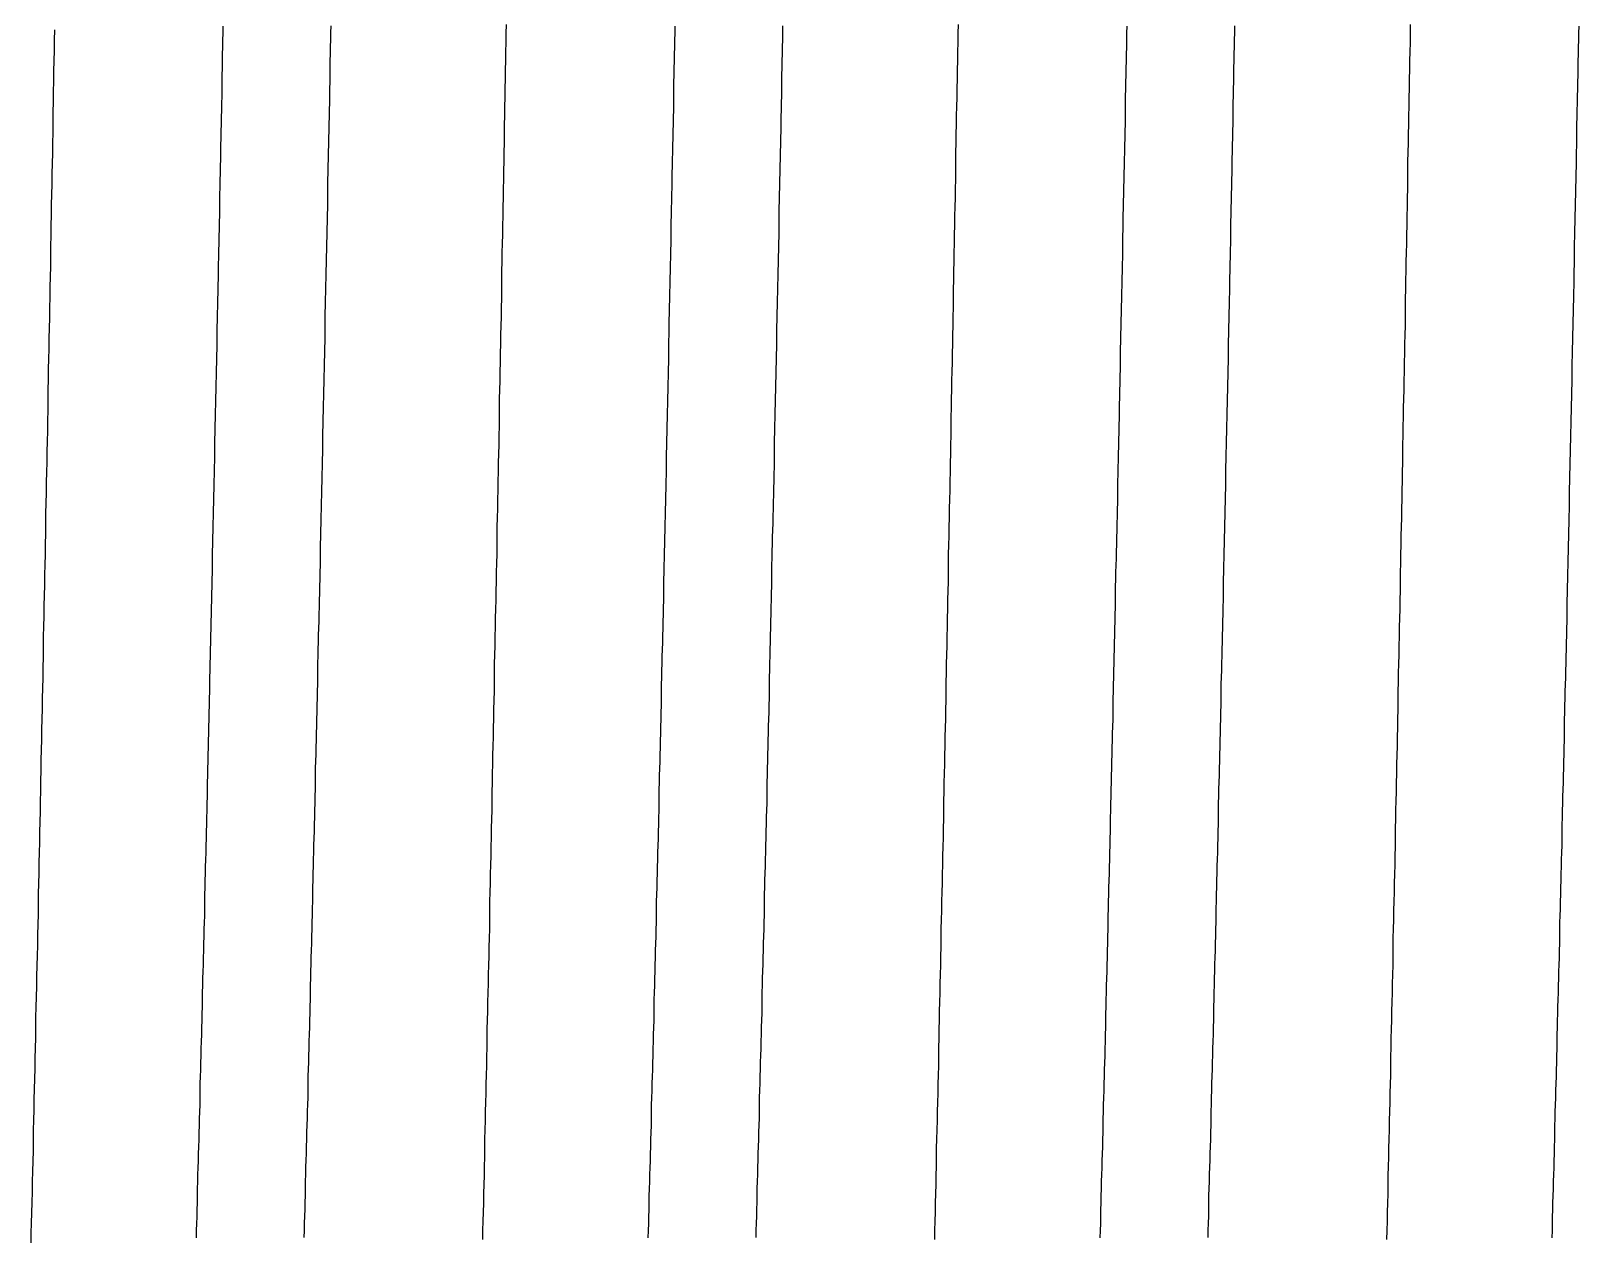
# Model space of a CAD drawing. Header units: millimetres. Extents: x 0 to 3800, y -67 to 2530.
# Drawn here: x 2230.33 to 2235.6, y 1452.69 to 1456.79 of the extents above; entities that cross this region are included whole.
import ezdxf

# ---------------------------------------------------------------- set-up
doc = ezdxf.new("R2010")
doc.units = ezdxf.units.MM
doc.layers.add('내부선 및 부속', color=4, linetype='Continuous')

msp = doc.modelspace()

# ---------------------------------------------------------------- linework, layer by layer
at = {"layer": '내부선 및 부속', "linetype": 'Continuous', "flags": 128}
for points in [[(2230.8926, 1452.6738), (2230.8926, 1452.6978), (2230.8936, 1452.7218), (2230.8946, 1452.7448), (2230.8946, 1452.7688), (2230.8956, 1452.7928), (2230.8966, 1452.8168), (2230.8966, 1452.8408), (2230.8976, 1452.8648), (2230.8976, 1452.8888), (2230.8986, 1452.9118), (2230.8996, 1452.9358), (2230.8996, 1452.9598), (2230.9006, 1452.9838), (2230.9016, 1453.0078), (2230.9016, 1453.0318), (2230.9026, 1453.0558), (2230.9026, 1453.0788), (2230.9036, 1453.1028), (2230.9046, 1453.1268), (2230.9046, 1453.1508), (2230.9056, 1453.1748), (2230.9056, 1453.1988), (2230.9066, 1453.2228), (2230.9076, 1453.2458), (2230.9076, 1453.2698), (2230.9086, 1453.2938), (2230.9086, 1453.3178), (2230.9096, 1453.3418), (2230.9106, 1453.3658), (2230.9106, 1453.3898), (2230.9116, 1453.4138), (2230.9116, 1453.4368), (2230.9126, 1453.4608), (2230.9136, 1453.4848), (2230.9136, 1453.5088), (2230.9146, 1453.5328), (2230.9146, 1453.5568), (2230.9156, 1453.5808), (2230.9166, 1453.6038), (2230.9166, 1453.6278), (2230.9176, 1453.6518), (2230.9176, 1453.6758), (2230.9186, 1453.6998), (2230.9186, 1453.7238), (2230.9196, 1453.7478), (2230.9206, 1453.7708), (2230.9206, 1453.7948), (2230.9216, 1453.8188), (2230.9216, 1453.8428), (2230.9226, 1453.8668), (2230.9226, 1453.8908), (2230.9236, 1453.9148), (2230.9236, 1453.9378), (2230.9246, 1453.9618), (2230.9256, 1453.9858), (2230.9256, 1454.0098), (2230.9266, 1454.0338), (2230.9266, 1454.0578), (2230.9276, 1454.0818), (2230.9276, 1454.1048), (2230.9286, 1454.1288), (2230.9286, 1454.1528), (2230.9296, 1454.1768), (2230.9306, 1454.2008), (2230.9306, 1454.2248), (2230.9316, 1454.2488), (2230.9316, 1454.2728), (2230.9326, 1454.2958), (2230.9326, 1454.3198), (2230.9336, 1454.3438), (2230.9336, 1454.3678), (2230.9346, 1454.3918), (2230.9346, 1454.4158), (2230.9356, 1454.4398), (2230.9356, 1454.4628), (2230.9366, 1454.4868), (2230.9366, 1454.5108), (2230.9376, 1454.5348), (2230.9376, 1454.5348), (2230.9386, 1454.5588), (2230.9386, 1454.5828), (2230.9396, 1454.6068), (2230.9396, 1454.6298), (2230.9406, 1454.6538), (2230.9406, 1454.6778), (2230.9416, 1454.7018), (2230.9416, 1454.7258), (2230.9426, 1454.7498), (2230.9426, 1454.7738), (2230.9436, 1454.7968), (2230.9436, 1454.8208), (2230.9446, 1454.8448), (2230.9446, 1454.8688), (2230.9456, 1454.8928), (2230.9456, 1454.9168), (2230.9466, 1454.9408), (2230.9466, 1454.9648), (2230.9476, 1454.9878), (2230.9476, 1455.0118), (2230.9486, 1455.0358), (2230.9486, 1455.0598), (2230.9496, 1455.0838), (2230.9496, 1455.1078), (2230.9506, 1455.1318), (2230.9506, 1455.1548), (2230.9516, 1455.1788), (2230.9516, 1455.2028), (2230.9526, 1455.2268), (2230.9526, 1455.2508), (2230.9536, 1455.2748), (2230.9536, 1455.2988), (2230.9546, 1455.3218), (2230.9546, 1455.3458), (2230.9556, 1455.3698), (2230.9556, 1455.3938), (2230.9566, 1455.4178), (2230.9566, 1455.4418), (2230.9576, 1455.4658), (2230.9576, 1455.4898), (2230.9586, 1455.5128), (2230.9586, 1455.5368), (2230.9596, 1455.5608), (2230.9596, 1455.5848), (2230.9606, 1455.6088), (2230.9606, 1455.6328), (2230.9616, 1455.6568), (2230.9616, 1455.6798), (2230.9626, 1455.7038), (2230.9626, 1455.7278), (2230.9636, 1455.7518), (2230.9636, 1455.7758), (2230.9646, 1455.7998), (2230.9646, 1455.8238), (2230.9656, 1455.8468), (2230.9656, 1455.8708), (2230.9666, 1455.8948), (2230.9666, 1455.9188), (2230.9676, 1455.9428), (2230.9676, 1455.9668), (2230.9676, 1455.9908), (2230.9686, 1456.0138), (2230.9686, 1456.0378), (2230.9696, 1456.0618), (2230.9696, 1456.0858), (2230.9706, 1456.1098), (2230.9706, 1456.1338), (2230.9716, 1456.1578), (2230.9716, 1456.1818), (2230.9726, 1456.2048), (2230.9726, 1456.2288), (2230.9736, 1456.2528), (2230.9736, 1456.2768), (2230.9746, 1456.3008), (2230.9746, 1456.3248), (2230.9756, 1456.3488), (2230.9756, 1456.3718), (2230.9756, 1456.3958), (2230.9766, 1456.4198), (2230.9766, 1456.4438), (2230.9776, 1456.4678), (2230.9776, 1456.4918), (2230.9786, 1456.5158), (2230.9786, 1456.5388), (2230.9796, 1456.5628), (2230.9796, 1456.5868), (2230.9806, 1456.6108), (2230.9806, 1456.6348), (2230.9816, 1456.6588), (2230.9816, 1456.6828), (2230.9816, 1456.7068), (2230.9826, 1456.7298), (2230.9826, 1456.7538), (2230.9836, 1456.7778), (2230.9836, 1456.8018)], [(2231.2596, 1452.6748), (2231.2606, 1452.6988), (2231.2606, 1452.7228), (2231.2616, 1452.7468), (2231.2626, 1452.7708), (2231.2626, 1452.7938), (2231.2636, 1452.8178), (2231.2636, 1452.8418), (2231.2646, 1452.8658), (2231.2656, 1452.8898), (2231.2656, 1452.9138), (2231.2666, 1452.9378), (2231.2676, 1452.9608), (2231.2676, 1452.9848), (2231.2686, 1453.0088), (2231.2686, 1453.0328), (2231.2696, 1453.0568), (2231.2706, 1453.0808), (2231.2706, 1453.1048), (2231.2716, 1453.1278), (2231.2726, 1453.1518), (2231.2726, 1453.1758), (2231.2736, 1453.1998), (2231.2736, 1453.2238), (2231.2746, 1453.2478), (2231.2756, 1453.2718), (2231.2756, 1453.2948), (2231.2766, 1453.3188), (2231.2766, 1453.3428), (2231.2776, 1453.3668), (2231.2786, 1453.3908), (2231.2786, 1453.4148), (2231.2796, 1453.4388), (2231.2796, 1453.4618), (2231.2806, 1453.4858), (2231.2806, 1453.5098), (2231.2816, 1453.5338), (2231.2826, 1453.5578), (2231.2826, 1453.5818), (2231.2836, 1453.6058), (2231.2836, 1453.6288), (2231.2846, 1453.6528), (2231.2856, 1453.6768), (2231.2856, 1453.7008), (2231.2866, 1453.7248), (2231.2866, 1453.7488), (2231.2876, 1453.7728), (2231.2876, 1453.7968), (2231.2886, 1453.8198), (2231.2896, 1453.8438), (2231.2896, 1453.8678), (2231.2906, 1453.8918), (2231.2906, 1453.9158), (2231.2916, 1453.9398), (2231.2916, 1453.9638), (2231.2926, 1453.9868), (2231.2926, 1454.0108), (2231.2936, 1454.0348), (2231.2946, 1454.0588), (2231.2946, 1454.0828), (2231.2956, 1454.1068), (2231.2956, 1454.1308), (2231.2966, 1454.1538), (2231.2966, 1454.1778), (2231.2976, 1454.2018), (2231.2976, 1454.2258), (2231.2986, 1454.2498), (2231.2986, 1454.2738), (2231.2996, 1454.2978), (2231.3006, 1454.3208), (2231.3006, 1454.3448), (2231.3016, 1454.3688), (2231.3016, 1454.3928), (2231.3026, 1454.4168), (2231.3026, 1454.4408), (2231.3036, 1454.4648), (2231.3036, 1454.4878), (2231.3046, 1454.5118), (2231.3046, 1454.5118), (2231.3046, 1454.5358), (2231.3056, 1454.5598), (2231.3056, 1454.5838), (2231.3066, 1454.6078), (2231.3066, 1454.6318), (2231.3076, 1454.6558), (2231.3076, 1454.6788), (2231.3086, 1454.7028), (2231.3086, 1454.7268), (2231.3096, 1454.7508), (2231.3106, 1454.7748), (2231.3106, 1454.7988), (2231.3116, 1454.8228), (2231.3116, 1454.8458), (2231.3126, 1454.8698), (2231.3126, 1454.8938), (2231.3136, 1454.9178), (2231.3136, 1454.9418), (2231.3146, 1454.9658), (2231.3146, 1454.9898), (2231.3156, 1455.0128), (2231.3156, 1455.0368), (2231.3166, 1455.0608), (2231.3166, 1455.0848), (2231.3176, 1455.1088), (2231.3176, 1455.1328), (2231.3186, 1455.1568), (2231.3186, 1455.1808), (2231.3196, 1455.2038), (2231.3196, 1455.2278), (2231.3206, 1455.2518), (2231.3206, 1455.2758), (2231.3216, 1455.2998), (2231.3216, 1455.3238), (2231.3226, 1455.3478), (2231.3226, 1455.3708), (2231.3236, 1455.3948), (2231.3236, 1455.4188), (2231.3246, 1455.4428), (2231.3246, 1455.4668), (2231.3256, 1455.4908), (2231.3256, 1455.5148), (2231.3266, 1455.5378), (2231.3266, 1455.5618), (2231.3276, 1455.5858), (2231.3276, 1455.6098), (2231.3286, 1455.6338), (2231.3286, 1455.6578), (2231.3296, 1455.6818), (2231.3296, 1455.7048), (2231.3306, 1455.7288), (2231.3306, 1455.7528), (2231.3306, 1455.7768), (2231.3316, 1455.8008), (2231.3316, 1455.8248), (2231.3326, 1455.8488), (2231.3326, 1455.8728), (2231.3336, 1455.8958), (2231.3336, 1455.9198), (2231.3346, 1455.9438), (2231.3346, 1455.9678), (2231.3356, 1455.9918), (2231.3356, 1456.0158), (2231.3366, 1456.0398), (2231.3366, 1456.0628), (2231.3376, 1456.0868), (2231.3376, 1456.1108), (2231.3386, 1456.1348), (2231.3386, 1456.1588), (2231.3396, 1456.1828), (2231.3396, 1456.2068), (2231.3406, 1456.2298), (2231.3406, 1456.2538), (2231.3406, 1456.2778), (2231.3416, 1456.3018), (2231.3416, 1456.3258), (2231.3426, 1456.3498), (2231.3426, 1456.3738), (2231.3436, 1456.3978), (2231.3436, 1456.4208), (2231.3446, 1456.4448), (2231.3446, 1456.4688), (2231.3456, 1456.4928), (2231.3456, 1456.5168), (2231.3466, 1456.5408), (2231.3466, 1456.5648), (2231.3466, 1456.5878), (2231.3476, 1456.6118), (2231.3476, 1456.6358), (2231.3486, 1456.6598), (2231.3486, 1456.6838), (2231.3496, 1456.7078), (2231.3496, 1456.7318), (2231.3506, 1456.7548), (2231.3506, 1456.7788), (2231.3516, 1456.8028)], [(2231.8686, 1452.6678), (2231.8686, 1452.6988), (2231.8696, 1452.7298), (2231.8706, 1452.7608), (2231.8716, 1452.7918), (2231.8716, 1452.8238), (2231.8726, 1452.8548), (2231.8736, 1452.8858), (2231.8736, 1452.9168), (2231.8746, 1452.9478), (2231.8756, 1452.9788), (2231.8756, 1453.0098), (2231.8766, 1453.0408), (2231.8776, 1453.0728), (2231.8776, 1453.1038), (2231.8786, 1453.1348), (2231.8796, 1453.1658), (2231.8796, 1453.1968), (2231.8806, 1453.2278), (2231.8816, 1453.2588), (2231.8816, 1453.2898), (2231.8826, 1453.3218), (2231.8836, 1453.3528), (2231.8836, 1453.3838), (2231.8846, 1453.4148), (2231.8856, 1453.4458), (2231.8856, 1453.4768), (2231.8866, 1453.5078), (2231.8876, 1453.5398), (2231.8876, 1453.5708), (2231.8886, 1453.6018), (2231.8896, 1453.6328), (2231.8896, 1453.6638), (2231.8906, 1453.6948), (2231.8916, 1453.7258), (2231.8916, 1453.7568), (2231.8926, 1453.7888), (2231.8926, 1453.8198), (2231.8936, 1453.8508), (2231.8946, 1453.8818), (2231.8946, 1453.9128), (2231.8956, 1453.9438), (2231.8966, 1453.9748), (2231.8966, 1454.0058), (2231.8976, 1454.0378), (2231.8976, 1454.0688), (2231.8986, 1454.0998), (2231.8996, 1454.1308), (2231.8996, 1454.1618), (2231.9006, 1454.1928), (2231.9016, 1454.2238), (2231.9016, 1454.2558), (2231.9026, 1454.2868), (2231.9026, 1454.3178), (2231.9036, 1454.3488), (2231.9046, 1454.3798), (2231.9046, 1454.4108), (2231.9056, 1454.4418), (2231.9056, 1454.4728), (2231.9066, 1454.5048), (2231.9076, 1454.5358), (2231.9076, 1454.5668), (2231.9086, 1454.5978), (2231.9086, 1454.6288), (2231.9096, 1454.6598), (2231.9106, 1454.6908), (2231.9106, 1454.7218), (2231.9116, 1454.7538), (2231.9116, 1454.7848), (2231.9126, 1454.8158), (2231.9126, 1454.8158), (2231.9136, 1454.8468), (2231.9136, 1454.8778), (2231.9146, 1454.9088), (2231.9146, 1454.9398), (2231.9156, 1454.9718), (2231.9166, 1455.0028), (2231.9166, 1455.0338), (2231.9176, 1455.0648), (2231.9176, 1455.0958), (2231.9186, 1455.1268), (2231.9196, 1455.1578), (2231.9196, 1455.1888), (2231.9206, 1455.2208), (2231.9206, 1455.2518), (2231.9216, 1455.2828), (2231.9216, 1455.3138), (2231.9226, 1455.3448), (2231.9236, 1455.3758), (2231.9236, 1455.4068), (2231.9246, 1455.4388), (2231.9246, 1455.4698), (2231.9256, 1455.5008), (2231.9256, 1455.5318), (2231.9266, 1455.5628), (2231.9276, 1455.5938), (2231.9276, 1455.6248), (2231.9286, 1455.6558), (2231.9286, 1455.6878), (2231.9296, 1455.7188), (2231.9296, 1455.7498), (2231.9306, 1455.7808), (2231.9316, 1455.8118), (2231.9316, 1455.8428), (2231.9326, 1455.8738), (2231.9326, 1455.9058), (2231.9336, 1455.9368), (2231.9336, 1455.9678), (2231.9346, 1455.9988), (2231.9346, 1456.0298), (2231.9356, 1456.0608), (2231.9366, 1456.0918), (2231.9366, 1456.1228), (2231.9376, 1456.1548), (2231.9376, 1456.1858), (2231.9386, 1456.2168), (2231.9386, 1456.2478), (2231.9396, 1456.2788), (2231.9396, 1456.3098), (2231.9406, 1456.3408), (2231.9406, 1456.3718), (2231.9416, 1456.4038), (2231.9426, 1456.4348), (2231.9426, 1456.4658), (2231.9436, 1456.4968), (2231.9436, 1456.5278), (2231.9446, 1456.5588), (2231.9446, 1456.5898), (2231.9456, 1456.6218), (2231.9456, 1456.6528), (2231.9466, 1456.6838), (2231.9466, 1456.7148), (2231.9476, 1456.7458), (2231.9476, 1456.7768), (2231.9486, 1456.8078)], [(2232.4316, 1452.6738), (2232.4326, 1452.6978), (2232.4336, 1452.7218), (2232.4336, 1452.7448), (2232.4346, 1452.7688), (2232.4356, 1452.7928), (2232.4356, 1452.8168), (2232.4366, 1452.8408), (2232.4376, 1452.8648), (2232.4376, 1452.8888), (2232.4386, 1452.9118), (2232.4396, 1452.9358), (2232.4396, 1452.9598), (2232.4406, 1452.9838), (2232.4406, 1453.0078), (2232.4416, 1453.0318), (2232.4426, 1453.0558), (2232.4426, 1453.0788), (2232.4436, 1453.1028), (2232.4436, 1453.1268), (2232.4446, 1453.1508), (2232.4456, 1453.1748), (2232.4456, 1453.1988), (2232.4466, 1453.2228), (2232.4476, 1453.2458), (2232.4476, 1453.2698), (2232.4486, 1453.2938), (2232.4486, 1453.3178), (2232.4496, 1453.3418), (2232.4496, 1453.3658), (2232.4506, 1453.3898), (2232.4516, 1453.4138), (2232.4516, 1453.4368), (2232.4526, 1453.4608), (2232.4526, 1453.4848), (2232.4536, 1453.5088), (2232.4546, 1453.5328), (2232.4546, 1453.5568), (2232.4556, 1453.5808), (2232.4556, 1453.6038), (2232.4566, 1453.6278), (2232.4566, 1453.6518), (2232.4576, 1453.6758), (2232.4586, 1453.6998), (2232.4586, 1453.7238), (2232.4596, 1453.7478), (2232.4596, 1453.7708), (2232.4606, 1453.7948), (2232.4606, 1453.8188), (2232.4616, 1453.8428), (2232.4626, 1453.8668), (2232.4626, 1453.8908), (2232.4636, 1453.9148), (2232.4636, 1453.9378), (2232.4646, 1453.9618), (2232.4646, 1453.9858), (2232.4656, 1454.0098), (2232.4666, 1454.0338), (2232.4666, 1454.0578), (2232.4676, 1454.0818), (2232.4676, 1454.1048), (2232.4686, 1454.1288), (2232.4686, 1454.1528), (2232.4696, 1454.1768), (2232.4696, 1454.2008), (2232.4706, 1454.2248), (2232.4706, 1454.2488), (2232.4716, 1454.2728), (2232.4726, 1454.2958), (2232.4726, 1454.3198), (2232.4736, 1454.3438), (2232.4736, 1454.3678), (2232.4746, 1454.3918), (2232.4746, 1454.4158), (2232.4756, 1454.4398), (2232.4756, 1454.4628), (2232.4766, 1454.4868), (2232.4766, 1454.5108), (2232.4776, 1454.5348), (2232.4776, 1454.5348), (2232.4776, 1454.5588), (2232.4786, 1454.5828), (2232.4786, 1454.6068), (2232.4796, 1454.6298), (2232.4796, 1454.6538), (2232.4806, 1454.6778), (2232.4816, 1454.7018), (2232.4816, 1454.7258), (2232.4826, 1454.7498), (2232.4826, 1454.7738), (2232.4836, 1454.7968), (2232.4836, 1454.8208), (2232.4846, 1454.8448), (2232.4846, 1454.8688), (2232.4856, 1454.8928), (2232.4856, 1454.9168), (2232.4866, 1454.9408), (2232.4866, 1454.9648), (2232.4876, 1454.9878), (2232.4876, 1455.0118), (2232.4886, 1455.0358), (2232.4886, 1455.0598), (2232.4896, 1455.0838), (2232.4896, 1455.1078), (2232.4906, 1455.1318), (2232.4906, 1455.1548), (2232.4916, 1455.1788), (2232.4916, 1455.2028), (2232.4926, 1455.2268), (2232.4926, 1455.2508), (2232.4936, 1455.2748), (2232.4936, 1455.2988), (2232.4946, 1455.3218), (2232.4946, 1455.3458), (2232.4956, 1455.3698), (2232.4956, 1455.3938), (2232.4966, 1455.4178), (2232.4966, 1455.4418), (2232.4976, 1455.4658), (2232.4976, 1455.4898), (2232.4986, 1455.5128), (2232.4986, 1455.5368), (2232.4996, 1455.5608), (2232.4996, 1455.5848), (2232.5006, 1455.6088), (2232.5006, 1455.6328), (2232.5016, 1455.6568), (2232.5016, 1455.6798), (2232.5026, 1455.7038), (2232.5026, 1455.7278), (2232.5036, 1455.7518), (2232.5036, 1455.7758), (2232.5036, 1455.7998), (2232.5046, 1455.8238), (2232.5046, 1455.8468), (2232.5056, 1455.8708), (2232.5056, 1455.8948), (2232.5066, 1455.9188), (2232.5066, 1455.9428), (2232.5076, 1455.9668), (2232.5076, 1455.9908), (2232.5086, 1456.0138), (2232.5086, 1456.0378), (2232.5096, 1456.0618), (2232.5096, 1456.0858), (2232.5106, 1456.1098), (2232.5106, 1456.1338), (2232.5116, 1456.1578), (2232.5116, 1456.1818), (2232.5126, 1456.2048), (2232.5126, 1456.2288), (2232.5136, 1456.2528), (2232.5136, 1456.2768), (2232.5136, 1456.3008), (2232.5146, 1456.3248), (2232.5146, 1456.3488), (2232.5156, 1456.3718), (2232.5156, 1456.3958), (2232.5166, 1456.4198), (2232.5166, 1456.4438), (2232.5176, 1456.4678), (2232.5176, 1456.4918), (2232.5186, 1456.5158), (2232.5186, 1456.5388), (2232.5196, 1456.5628), (2232.5196, 1456.5868), (2232.5196, 1456.6108), (2232.5206, 1456.6348), (2232.5206, 1456.6588), (2232.5216, 1456.6828), (2232.5216, 1456.7068), (2232.5226, 1456.7298), (2232.5226, 1456.7538), (2232.5236, 1456.7778), (2232.5236, 1456.8018)], [(2232.7996, 1452.6748), (2232.7996, 1452.6988), (2232.8006, 1452.7228), (2232.8016, 1452.7468), (2232.8016, 1452.7708), (2232.8026, 1452.7938), (2232.8036, 1452.8178), (2232.8036, 1452.8418), (2232.8046, 1452.8658), (2232.8056, 1452.8898), (2232.8056, 1452.9138), (2232.8066, 1452.9378), (2232.8066, 1452.9608), (2232.8076, 1452.9848), (2232.8086, 1453.0088), (2232.8086, 1453.0328), (2232.8096, 1453.0568), (2232.8106, 1453.0808), (2232.8106, 1453.1048), (2232.8116, 1453.1278), (2232.8116, 1453.1518), (2232.8126, 1453.1758), (2232.8136, 1453.1998), (2232.8136, 1453.2238), (2232.8146, 1453.2478), (2232.8146, 1453.2718), (2232.8156, 1453.2948), (2232.8166, 1453.3188), (2232.8166, 1453.3428), (2232.8176, 1453.3668), (2232.8176, 1453.3908), (2232.8186, 1453.4148), (2232.8196, 1453.4388), (2232.8196, 1453.4618), (2232.8206, 1453.4858), (2232.8206, 1453.5098), (2232.8216, 1453.5338), (2232.8216, 1453.5578), (2232.8226, 1453.5818), (2232.8236, 1453.6058), (2232.8236, 1453.6288), (2232.8246, 1453.6528), (2232.8246, 1453.6768), (2232.8256, 1453.7008), (2232.8266, 1453.7248), (2232.8266, 1453.7488), (2232.8276, 1453.7728), (2232.8276, 1453.7968), (2232.8286, 1453.8198), (2232.8286, 1453.8438), (2232.8296, 1453.8678), (2232.8296, 1453.8918), (2232.8306, 1453.9158), (2232.8316, 1453.9398), (2232.8316, 1453.9638), (2232.8326, 1453.9868), (2232.8326, 1454.0108), (2232.8336, 1454.0348), (2232.8336, 1454.0588), (2232.8346, 1454.0828), (2232.8346, 1454.1068), (2232.8356, 1454.1308), (2232.8366, 1454.1538), (2232.8366, 1454.1778), (2232.8376, 1454.2018), (2232.8376, 1454.2258), (2232.8386, 1454.2498), (2232.8386, 1454.2738), (2232.8396, 1454.2978), (2232.8396, 1454.3208), (2232.8406, 1454.3448), (2232.8406, 1454.3688), (2232.8416, 1454.3928), (2232.8416, 1454.4168), (2232.8426, 1454.4408), (2232.8436, 1454.4648), (2232.8436, 1454.4888), (2232.8446, 1454.5118), (2232.8446, 1454.5118), (2232.8446, 1454.5358), (2232.8456, 1454.5598), (2232.8456, 1454.5838), (2232.8466, 1454.6078), (2232.8466, 1454.6318), (2232.8476, 1454.6558), (2232.8476, 1454.6788), (2232.8486, 1454.7028), (2232.8486, 1454.7268), (2232.8496, 1454.7508), (2232.8496, 1454.7748), (2232.8506, 1454.7988), (2232.8506, 1454.8228), (2232.8516, 1454.8458), (2232.8516, 1454.8698), (2232.8526, 1454.8938), (2232.8526, 1454.9178), (2232.8536, 1454.9418), (2232.8536, 1454.9658), (2232.8546, 1454.9898), (2232.8546, 1455.0128), (2232.8556, 1455.0368), (2232.8556, 1455.0608), (2232.8566, 1455.0848), (2232.8576, 1455.1088), (2232.8576, 1455.1328), (2232.8586, 1455.1568), (2232.8586, 1455.1808), (2232.8596, 1455.2038), (2232.8596, 1455.2278), (2232.8606, 1455.2518), (2232.8606, 1455.2758), (2232.8616, 1455.2998), (2232.8616, 1455.3238), (2232.8626, 1455.3478), (2232.8626, 1455.3708), (2232.8626, 1455.3948), (2232.8636, 1455.4188), (2232.8636, 1455.4428), (2232.8646, 1455.4668), (2232.8646, 1455.4908), (2232.8656, 1455.5148), (2232.8656, 1455.5378), (2232.8666, 1455.5618), (2232.8666, 1455.5858), (2232.8676, 1455.6098), (2232.8676, 1455.6338), (2232.8686, 1455.6578), (2232.8686, 1455.6818), (2232.8696, 1455.7058), (2232.8696, 1455.7288), (2232.8706, 1455.7528), (2232.8706, 1455.7768), (2232.8716, 1455.8008), (2232.8716, 1455.8248), (2232.8726, 1455.8488), (2232.8726, 1455.8728), (2232.8736, 1455.8958), (2232.8736, 1455.9198), (2232.8746, 1455.9438), (2232.8746, 1455.9678), (2232.8756, 1455.9918), (2232.8756, 1456.0158), (2232.8766, 1456.0398), (2232.8766, 1456.0628), (2232.8776, 1456.0868), (2232.8776, 1456.1108), (2232.8776, 1456.1348), (2232.8786, 1456.1588), (2232.8786, 1456.1828), (2232.8796, 1456.2068), (2232.8796, 1456.2298), (2232.8806, 1456.2538), (2232.8806, 1456.2778), (2232.8816, 1456.3018), (2232.8816, 1456.3258), (2232.8826, 1456.3498), (2232.8826, 1456.3738), (2232.8836, 1456.3978), (2232.8836, 1456.4208), (2232.8846, 1456.4448), (2232.8846, 1456.4688), (2232.8846, 1456.4928), (2232.8856, 1456.5168), (2232.8856, 1456.5408), (2232.8866, 1456.5648), (2232.8866, 1456.5878), (2232.8876, 1456.6118), (2232.8876, 1456.6358), (2232.8886, 1456.6598), (2232.8886, 1456.6838), (2232.8896, 1456.7078), (2232.8896, 1456.7318), (2232.8906, 1456.7548), (2232.8906, 1456.7788), (2232.8906, 1456.8028)], [(2233.4086, 1452.6678), (2233.4086, 1452.6988), (2233.4096, 1452.7298), (2233.4106, 1452.7608), (2233.4106, 1452.7918), (2233.4116, 1452.8238), (2233.4126, 1452.8548), (2233.4126, 1452.8858), (2233.4136, 1452.9168), (2233.4146, 1452.9478), (2233.4146, 1452.9788), (2233.4156, 1453.0098), (2233.4166, 1453.0408), (2233.4176, 1453.0728), (2233.4176, 1453.1038), (2233.4186, 1453.1348), (2233.4196, 1453.1658), (2233.4196, 1453.1968), (2233.4206, 1453.2278), (2233.4216, 1453.2588), (2233.4216, 1453.2898), (2233.4226, 1453.3218), (2233.4236, 1453.3528), (2233.4236, 1453.3838), (2233.4246, 1453.4148), (2233.4246, 1453.4458), (2233.4256, 1453.4768), (2233.4266, 1453.5078), (2233.4266, 1453.5398), (2233.4276, 1453.5708), (2233.4286, 1453.6018), (2233.4286, 1453.6328), (2233.4296, 1453.6638), (2233.4306, 1453.6948), (2233.4306, 1453.7258), (2233.4316, 1453.7568), (2233.4326, 1453.7888), (2233.4326, 1453.8198), (2233.4336, 1453.8508), (2233.4346, 1453.8818), (2233.4346, 1453.9128), (2233.4356, 1453.9438), (2233.4356, 1453.9748), (2233.4366, 1454.0058), (2233.4376, 1454.0378), (2233.4376, 1454.0688), (2233.4386, 1454.0998), (2233.4396, 1454.1308), (2233.4396, 1454.1618), (2233.4406, 1454.1928), (2233.4406, 1454.2238), (2233.4416, 1454.2558), (2233.4426, 1454.2868), (2233.4426, 1454.3178), (2233.4436, 1454.3488), (2233.4436, 1454.3798), (2233.4446, 1454.4108), (2233.4456, 1454.4418), (2233.4456, 1454.4728), (2233.4466, 1454.5048), (2233.4476, 1454.5358), (2233.4476, 1454.5668), (2233.4486, 1454.5978), (2233.4486, 1454.6288), (2233.4496, 1454.6598), (2233.4506, 1454.6908), (2233.4506, 1454.7218), (2233.4516, 1454.7538), (2233.4516, 1454.7848), (2233.4526, 1454.8158), (2233.4526, 1454.8158), (2233.4526, 1454.8468), (2233.4536, 1454.8778), (2233.4546, 1454.9088), (2233.4546, 1454.9398), (2233.4556, 1454.9718), (2233.4556, 1455.0028), (2233.4566, 1455.0338), (2233.4576, 1455.0648), (2233.4576, 1455.0958), (2233.4586, 1455.1268), (2233.4586, 1455.1578), (2233.4596, 1455.1888), (2233.4606, 1455.2208), (2233.4606, 1455.2518), (2233.4616, 1455.2828), (2233.4616, 1455.3138), (2233.4626, 1455.3448), (2233.4626, 1455.3758), (2233.4636, 1455.4068), (2233.4646, 1455.4388), (2233.4646, 1455.4698), (2233.4656, 1455.5008), (2233.4656, 1455.5318), (2233.4666, 1455.5628), (2233.4666, 1455.5938), (2233.4676, 1455.6248), (2233.4686, 1455.6558), (2233.4686, 1455.6878), (2233.4696, 1455.7188), (2233.4696, 1455.7498), (2233.4706, 1455.7808), (2233.4706, 1455.8118), (2233.4716, 1455.8428), (2233.4716, 1455.8738), (2233.4726, 1455.9058), (2233.4736, 1455.9368), (2233.4736, 1455.9678), (2233.4746, 1455.9988), (2233.4746, 1456.0298), (2233.4756, 1456.0608), (2233.4756, 1456.0918), (2233.4766, 1456.1228), (2233.4766, 1456.1548), (2233.4776, 1456.1858), (2233.4786, 1456.2168), (2233.4786, 1456.2478), (2233.4796, 1456.2788), (2233.4796, 1456.3098), (2233.4806, 1456.3408), (2233.4806, 1456.3718), (2233.4816, 1456.4038), (2233.4816, 1456.4348), (2233.4826, 1456.4658), (2233.4826, 1456.4968), (2233.4836, 1456.5278), (2233.4846, 1456.5588), (2233.4846, 1456.5898), (2233.4856, 1456.6218), (2233.4856, 1456.6528), (2233.4866, 1456.6838), (2233.4866, 1456.7148), (2233.4876, 1456.7458), (2233.4876, 1456.7768), (2233.4886, 1456.8078)], [(2233.9716, 1452.6738), (2233.9726, 1452.6978), (2233.9736, 1452.7218), (2233.9736, 1452.7448), (2233.9746, 1452.7688), (2233.9756, 1452.7928), (2233.9756, 1452.8168), (2233.9766, 1452.8408), (2233.9766, 1452.8648), (2233.9776, 1452.8888), (2233.9786, 1452.9118), (2233.9786, 1452.9358), (2233.9796, 1452.9598), (2233.9806, 1452.9838), (2233.9806, 1453.0078), (2233.9816, 1453.0318), (2233.9816, 1453.0558), (2233.9826, 1453.0788), (2233.9836, 1453.1028), (2233.9836, 1453.1268), (2233.9846, 1453.1508), (2233.9856, 1453.1748), (2233.9856, 1453.1988), (2233.9866, 1453.2228), (2233.9866, 1453.2458), (2233.9876, 1453.2698), (2233.9886, 1453.2938), (2233.9886, 1453.3178), (2233.9896, 1453.3418), (2233.9896, 1453.3658), (2233.9906, 1453.3898), (2233.9906, 1453.4138), (2233.9916, 1453.4368), (2233.9926, 1453.4608), (2233.9926, 1453.4848), (2233.9936, 1453.5088), (2233.9936, 1453.5328), (2233.9946, 1453.5568), (2233.9956, 1453.5808), (2233.9956, 1453.6038), (2233.9966, 1453.6278), (2233.9966, 1453.6518), (2233.9976, 1453.6758), (2233.9976, 1453.6998), (2233.9986, 1453.7238), (2233.9996, 1453.7478), (2233.9996, 1453.7708), (2234.0006, 1453.7948), (2234.0006, 1453.8188), (2234.0016, 1453.8428), (2234.0016, 1453.8668), (2234.0026, 1453.8908), (2234.0036, 1453.9148), (2234.0036, 1453.9378), (2234.0046, 1453.9618), (2234.0046, 1453.9858), (2234.0056, 1454.0098), (2234.0056, 1454.0338), (2234.0066, 1454.0578), (2234.0066, 1454.0818), (2234.0076, 1454.1048), (2234.0086, 1454.1288), (2234.0086, 1454.1528), (2234.0096, 1454.1768), (2234.0096, 1454.2008), (2234.0106, 1454.2248), (2234.0106, 1454.2488), (2234.0116, 1454.2728), (2234.0116, 1454.2958), (2234.0126, 1454.3198), (2234.0126, 1454.3438), (2234.0136, 1454.3678), (2234.0136, 1454.3918), (2234.0146, 1454.4158), (2234.0156, 1454.4398), (2234.0156, 1454.4628), (2234.0166, 1454.4868), (2234.0166, 1454.5108), (2234.0176, 1454.5348), (2234.0176, 1454.5348), (2234.0176, 1454.5588), (2234.0186, 1454.5828), (2234.0186, 1454.6068), (2234.0196, 1454.6298), (2234.0196, 1454.6538), (2234.0206, 1454.6778), (2234.0206, 1454.7018), (2234.0216, 1454.7258), (2234.0216, 1454.7498), (2234.0226, 1454.7738), (2234.0226, 1454.7968), (2234.0236, 1454.8208), (2234.0236, 1454.8448), (2234.0246, 1454.8688), (2234.0246, 1454.8928), (2234.0256, 1454.9168), (2234.0256, 1454.9408), (2234.0266, 1454.9648), (2234.0276, 1454.9878), (2234.0276, 1455.0118), (2234.0286, 1455.0358), (2234.0286, 1455.0598), (2234.0296, 1455.0838), (2234.0296, 1455.1078), (2234.0306, 1455.1318), (2234.0306, 1455.1548), (2234.0316, 1455.1788), (2234.0316, 1455.2028), (2234.0326, 1455.2268), (2234.0326, 1455.2508), (2234.0336, 1455.2748), (2234.0336, 1455.2988), (2234.0346, 1455.3218), (2234.0346, 1455.3458), (2234.0356, 1455.3698), (2234.0356, 1455.3938), (2234.0366, 1455.4178), (2234.0366, 1455.4418), (2234.0376, 1455.4658), (2234.0376, 1455.4898), (2234.0376, 1455.5128), (2234.0386, 1455.5368), (2234.0386, 1455.5608), (2234.0396, 1455.5848), (2234.0396, 1455.6088), (2234.0406, 1455.6328), (2234.0406, 1455.6568), (2234.0416, 1455.6798), (2234.0416, 1455.7038), (2234.0426, 1455.7278), (2234.0426, 1455.7518), (2234.0436, 1455.7758), (2234.0436, 1455.7998), (2234.0446, 1455.8238), (2234.0446, 1455.8468), (2234.0456, 1455.8708), (2234.0456, 1455.8948), (2234.0466, 1455.9188), (2234.0466, 1455.9428), (2234.0476, 1455.9668), (2234.0476, 1455.9908), (2234.0486, 1456.0138), (2234.0486, 1456.0378), (2234.0496, 1456.0618), (2234.0496, 1456.0858), (2234.0506, 1456.1098), (2234.0506, 1456.1338), (2234.0506, 1456.1578), (2234.0516, 1456.1818), (2234.0516, 1456.2048), (2234.0526, 1456.2288), (2234.0526, 1456.2528), (2234.0536, 1456.2768), (2234.0536, 1456.3008), (2234.0546, 1456.3248), (2234.0546, 1456.3488), (2234.0556, 1456.3718), (2234.0556, 1456.3958), (2234.0566, 1456.4198), (2234.0566, 1456.4438), (2234.0576, 1456.4678), (2234.0576, 1456.4918), (2234.0576, 1456.5158), (2234.0586, 1456.5388), (2234.0586, 1456.5628), (2234.0596, 1456.5868), (2234.0596, 1456.6108), (2234.0606, 1456.6348), (2234.0606, 1456.6588), (2234.0616, 1456.6828), (2234.0616, 1456.7068), (2234.0626, 1456.7298), (2234.0626, 1456.7538), (2234.0626, 1456.7778), (2234.0636, 1456.8018)], [(2234.3396, 1452.6748), (2234.3396, 1452.6988), (2234.3406, 1452.7228), (2234.3416, 1452.7468), (2234.3416, 1452.7708), (2234.3426, 1452.7938), (2234.3426, 1452.8178), (2234.3436, 1452.8418), (2234.3446, 1452.8658), (2234.3446, 1452.8898), (2234.3456, 1452.9138), (2234.3466, 1452.9378), (2234.3466, 1452.9608), (2234.3476, 1452.9848), (2234.3486, 1453.0088), (2234.3486, 1453.0328), (2234.3496, 1453.0568), (2234.3496, 1453.0808), (2234.3506, 1453.1048), (2234.3516, 1453.1278), (2234.3516, 1453.1518), (2234.3526, 1453.1758), (2234.3526, 1453.1998), (2234.3536, 1453.2238), (2234.3546, 1453.2478), (2234.3546, 1453.2718), (2234.3556, 1453.2948), (2234.3556, 1453.3188), (2234.3566, 1453.3428), (2234.3576, 1453.3668), (2234.3576, 1453.3908), (2234.3586, 1453.4148), (2234.3586, 1453.4388), (2234.3596, 1453.4618), (2234.3606, 1453.4858), (2234.3606, 1453.5098), (2234.3616, 1453.5338), (2234.3616, 1453.5578), (2234.3626, 1453.5818), (2234.3626, 1453.6058), (2234.3636, 1453.6288), (2234.3646, 1453.6528), (2234.3646, 1453.6768), (2234.3656, 1453.7008), (2234.3656, 1453.7248), (2234.3666, 1453.7488), (2234.3666, 1453.7728), (2234.3676, 1453.7968), (2234.3686, 1453.8198), (2234.3686, 1453.8438), (2234.3696, 1453.8678), (2234.3696, 1453.8918), (2234.3706, 1453.9158), (2234.3706, 1453.9398), (2234.3716, 1453.9638), (2234.3726, 1453.9868), (2234.3726, 1454.0108), (2234.3736, 1454.0348), (2234.3736, 1454.0588), (2234.3746, 1454.0828), (2234.3746, 1454.1068), (2234.3756, 1454.1308), (2234.3756, 1454.1538), (2234.3766, 1454.1778), (2234.3766, 1454.2018), (2234.3776, 1454.2258), (2234.3786, 1454.2498), (2234.3786, 1454.2738), (2234.3796, 1454.2978), (2234.3796, 1454.3208), (2234.3806, 1454.3448), (2234.3806, 1454.3688), (2234.3816, 1454.3928), (2234.3816, 1454.4168), (2234.3826, 1454.4408), (2234.3826, 1454.4648), (2234.3836, 1454.4888), (2234.3836, 1454.5118), (2234.3836, 1454.5118), (2234.3846, 1454.5358), (2234.3846, 1454.5598), (2234.3856, 1454.5838), (2234.3866, 1454.6078), (2234.3866, 1454.6318), (2234.3876, 1454.6558), (2234.3876, 1454.6788), (2234.3886, 1454.7028), (2234.3886, 1454.7268), (2234.3896, 1454.7508), (2234.3896, 1454.7748), (2234.3906, 1454.7988), (2234.3906, 1454.8228), (2234.3916, 1454.8458), (2234.3916, 1454.8698), (2234.3926, 1454.8938), (2234.3926, 1454.9178), (2234.3936, 1454.9418), (2234.3936, 1454.9658), (2234.3946, 1454.9898), (2234.3946, 1455.0128), (2234.3956, 1455.0368), (2234.3956, 1455.0608), (2234.3966, 1455.0848), (2234.3966, 1455.1088), (2234.3976, 1455.1328), (2234.3976, 1455.1568), (2234.3986, 1455.1808), (2234.3986, 1455.2038), (2234.3996, 1455.2278), (2234.3996, 1455.2518), (2234.4006, 1455.2758), (2234.4006, 1455.2998), (2234.4016, 1455.3238), (2234.4016, 1455.3478), (2234.4026, 1455.3708), (2234.4026, 1455.3948), (2234.4036, 1455.4188), (2234.4036, 1455.4428), (2234.4046, 1455.4668), (2234.4046, 1455.4908), (2234.4056, 1455.5148), (2234.4056, 1455.5378), (2234.4066, 1455.5618), (2234.4066, 1455.5858), (2234.4076, 1455.6098), (2234.4076, 1455.6338), (2234.4086, 1455.6578), (2234.4086, 1455.6818), (2234.4096, 1455.7058), (2234.4096, 1455.7288), (2234.4106, 1455.7528), (2234.4106, 1455.7768), (2234.4116, 1455.8008), (2234.4116, 1455.8248), (2234.4126, 1455.8488), (2234.4126, 1455.8728), (2234.4136, 1455.8958), (2234.4136, 1455.9198), (2234.4136, 1455.9438), (2234.4146, 1455.9678), (2234.4146, 1455.9918), (2234.4156, 1456.0158), (2234.4156, 1456.0398), (2234.4166, 1456.0628), (2234.4166, 1456.0868), (2234.4176, 1456.1108), (2234.4176, 1456.1348), (2234.4186, 1456.1588), (2234.4186, 1456.1828), (2234.4196, 1456.2068), (2234.4196, 1456.2298), (2234.4206, 1456.2538), (2234.4206, 1456.2778), (2234.4216, 1456.3018), (2234.4216, 1456.3258), (2234.4216, 1456.3498), (2234.4226, 1456.3738), (2234.4226, 1456.3978), (2234.4236, 1456.4208), (2234.4236, 1456.4448), (2234.4246, 1456.4688), (2234.4246, 1456.4928), (2234.4256, 1456.5168), (2234.4256, 1456.5408), (2234.4266, 1456.5648), (2234.4266, 1456.5878), (2234.4276, 1456.6118), (2234.4276, 1456.6358), (2234.4276, 1456.6598), (2234.4286, 1456.6838), (2234.4286, 1456.7078), (2234.4296, 1456.7318), (2234.4296, 1456.7548), (2234.4306, 1456.7788), (2234.4306, 1456.8028)], [(2235.0286, 1456.8078), (2235.0276, 1456.7768), (2235.0276, 1456.7458), (2235.0266, 1456.7148), (2235.0256, 1456.6838), (2235.0256, 1456.6528), (2235.0246, 1456.6218), (2235.0246, 1456.5898), (2235.0236, 1456.5588), (2235.0236, 1456.5278), (2235.0236, 1456.5278), (2235.0226, 1456.4968), (2235.0226, 1456.4658), (2235.0216, 1456.4348), (2235.0216, 1456.4038), (2235.0206, 1456.3718), (2235.0196, 1456.3408), (2235.0196, 1456.3098), (2235.0186, 1456.2788), (2235.0186, 1456.2478), (2235.0176, 1456.2168), (2235.0176, 1456.1858), (2235.0166, 1456.1548), (2235.0166, 1456.1228), (2235.0156, 1456.0918), (2235.0156, 1456.0608), (2235.0146, 1456.0298), (2235.0136, 1455.9988), (2235.0136, 1455.9678), (2235.0126, 1455.9368), (2235.0126, 1455.9048), (2235.0116, 1455.8738), (2235.0116, 1455.8428), (2235.0106, 1455.8118), (2235.0106, 1455.7808), (2235.0096, 1455.7498), (2235.0086, 1455.7188), (2235.0086, 1455.6878), (2235.0076, 1455.6558), (2235.0076, 1455.6248), (2235.0066, 1455.5938), (2235.0066, 1455.5628), (2235.0056, 1455.5318), (2235.0046, 1455.5008), (2235.0046, 1455.4698), (2235.0036, 1455.4378), (2235.0036, 1455.4068), (2235.0026, 1455.3758), (2235.0026, 1455.3448), (2235.0016, 1455.3138), (2235.0006, 1455.2828), (2235.0006, 1455.2518), (2234.9996, 1455.2208), (2234.9996, 1455.1888), (2234.9986, 1455.1578), (2234.9986, 1455.1268), (2234.9976, 1455.0958), (2234.9966, 1455.0648), (2234.9966, 1455.0338), (2234.9956, 1455.0028), (2234.9956, 1454.9718), (2234.9946, 1454.9398), (2234.9936, 1454.9088), (2234.9936, 1454.8778), (2234.9926, 1454.8468), (2234.9926, 1454.8158), (2234.9916, 1454.7848), (2234.9906, 1454.7538), (2234.9906, 1454.7218), (2234.9896, 1454.6908), (2234.9896, 1454.6598), (2234.9886, 1454.6288), (2234.9876, 1454.5978), (2234.9876, 1454.5668), (2234.9866, 1454.5358), (2234.9866, 1454.5048), (2234.9856, 1454.4728), (2234.9846, 1454.4418), (2234.9846, 1454.4108), (2234.9836, 1454.3798), (2234.9836, 1454.3488), (2234.9826, 1454.3178), (2234.9816, 1454.2868), (2234.9816, 1454.2548), (2234.9806, 1454.2238), (2234.9806, 1454.1928), (2234.9796, 1454.1618), (2234.9786, 1454.1308), (2234.9786, 1454.0998), (2234.9776, 1454.0688), (2234.9766, 1454.0378), (2234.9766, 1454.0058), (2234.9756, 1453.9748), (2234.9756, 1453.9438), (2234.9746, 1453.9128), (2234.9736, 1453.8818), (2234.9736, 1453.8508), (2234.9726, 1453.8198), (2234.9716, 1453.7888), (2234.9716, 1453.7568), (2234.9706, 1453.7258), (2234.9696, 1453.6948), (2234.9696, 1453.6638), (2234.9686, 1453.6328), (2234.9686, 1453.6018), (2234.9676, 1453.5708), (2234.9666, 1453.5388), (2234.9666, 1453.5078), (2234.9656, 1453.4768), (2234.9646, 1453.4458), (2234.9646, 1453.4148), (2234.9646, 1453.4148), (2234.9636, 1453.3838), (2234.9626, 1453.3528), (2234.9626, 1453.3218), (2234.9616, 1453.2898), (2234.9606, 1453.2588), (2234.9606, 1453.2278), (2234.9596, 1453.1968), (2234.9586, 1453.1658), (2234.9586, 1453.1348), (2234.9576, 1453.1038), (2234.9566, 1453.0728), (2234.9566, 1453.0408), (2234.9556, 1453.0098), (2234.9546, 1452.9788), (2234.9546, 1452.9478), (2234.9536, 1452.9168), (2234.9526, 1452.8858), (2234.9526, 1452.8548), (2234.9516, 1452.8228), (2234.9506, 1452.7918), (2234.9496, 1452.7608), (2234.9496, 1452.7298), (2234.9486, 1452.6988), (2234.9476, 1452.6678)], [(2235.5116, 1452.6738), (2235.5126, 1452.6978), (2235.5126, 1452.7218), (2235.5136, 1452.7448), (2235.5146, 1452.7688), (2235.5146, 1452.7928), (2235.5156, 1452.8168), (2235.5166, 1452.8408), (2235.5166, 1452.8648), (2235.5176, 1452.8888), (2235.5186, 1452.9118), (2235.5186, 1452.9358), (2235.5196, 1452.9598), (2235.5196, 1452.9838), (2235.5206, 1453.0078), (2235.5216, 1453.0318), (2235.5216, 1453.0558), (2235.5226, 1453.0788), (2235.5226, 1453.1028), (2235.5236, 1453.1268), (2235.5246, 1453.1508), (2235.5246, 1453.1748), (2235.5256, 1453.1988), (2235.5266, 1453.2228), (2235.5266, 1453.2458), (2235.5276, 1453.2698), (2235.5276, 1453.2938), (2235.5286, 1453.3178), (2235.5296, 1453.3418), (2235.5296, 1453.3658), (2235.5306, 1453.3898), (2235.5306, 1453.4138), (2235.5316, 1453.4368), (2235.5316, 1453.4608), (2235.5326, 1453.4848), (2235.5336, 1453.5088), (2235.5336, 1453.5328), (2235.5346, 1453.5568), (2235.5346, 1453.5808), (2235.5356, 1453.6038), (2235.5366, 1453.6278), (2235.5366, 1453.6518), (2235.5376, 1453.6758), (2235.5376, 1453.6998), (2235.5386, 1453.7238), (2235.5386, 1453.7478), (2235.5396, 1453.7708), (2235.5406, 1453.7948), (2235.5406, 1453.8188), (2235.5416, 1453.8428), (2235.5416, 1453.8668), (2235.5426, 1453.8908), (2235.5426, 1453.9148), (2235.5436, 1453.9378), (2235.5436, 1453.9618), (2235.5446, 1453.9858), (2235.5456, 1454.0098), (2235.5456, 1454.0338), (2235.5466, 1454.0578), (2235.5466, 1454.0818), (2235.5476, 1454.1048), (2235.5476, 1454.1288), (2235.5486, 1454.1528), (2235.5486, 1454.1768), (2235.5496, 1454.2008), (2235.5506, 1454.2248), (2235.5506, 1454.2488), (2235.5516, 1454.2728), (2235.5516, 1454.2958), (2235.5526, 1454.3198), (2235.5526, 1454.3438), (2235.5536, 1454.3678), (2235.5536, 1454.3918), (2235.5546, 1454.4158), (2235.5546, 1454.4398), (2235.5556, 1454.4628), (2235.5556, 1454.4868), (2235.5566, 1454.5108), (2235.5566, 1454.5348), (2235.5566, 1454.5348), (2235.5576, 1454.5588), (2235.5586, 1454.5828), (2235.5586, 1454.6068), (2235.5596, 1454.6298), (2235.5596, 1454.6538), (2235.5606, 1454.6778), (2235.5606, 1454.7018), (2235.5616, 1454.7258), (2235.5616, 1454.7498), (2235.5626, 1454.7738), (2235.5626, 1454.7968), (2235.5636, 1454.8208), (2235.5636, 1454.8448), (2235.5646, 1454.8688), (2235.5646, 1454.8928), (2235.5656, 1454.9168), (2235.5656, 1454.9408), (2235.5666, 1454.9648), (2235.5666, 1454.9878), (2235.5676, 1455.0118), (2235.5676, 1455.0358), (2235.5686, 1455.0598), (2235.5686, 1455.0838), (2235.5696, 1455.1078), (2235.5696, 1455.1318), (2235.5706, 1455.1548), (2235.5706, 1455.1788), (2235.5716, 1455.2028), (2235.5716, 1455.2268), (2235.5726, 1455.2508), (2235.5726, 1455.2748), (2235.5736, 1455.2988), (2235.5736, 1455.3218), (2235.5746, 1455.3458), (2235.5746, 1455.3698), (2235.5756, 1455.3938), (2235.5756, 1455.4178), (2235.5766, 1455.4418), (2235.5766, 1455.4658), (2235.5776, 1455.4898), (2235.5776, 1455.5128), (2235.5786, 1455.5368), (2235.5786, 1455.5608), (2235.5796, 1455.5848), (2235.5796, 1455.6088), (2235.5806, 1455.6328), (2235.5806, 1455.6568), (2235.5816, 1455.6798), (2235.5816, 1455.7038), (2235.5826, 1455.7278), (2235.5826, 1455.7518), (2235.5836, 1455.7758), (2235.5836, 1455.7998), (2235.5846, 1455.8238), (2235.5846, 1455.8468), (2235.5856, 1455.8708), (2235.5856, 1455.8948), (2235.5866, 1455.9188), (2235.5866, 1455.9428), (2235.5866, 1455.9668), (2235.5876, 1455.9908), (2235.5876, 1456.0138), (2235.5886, 1456.0378), (2235.5886, 1456.0618), (2235.5896, 1456.0858), (2235.5896, 1456.1098), (2235.5906, 1456.1338), (2235.5906, 1456.1578), (2235.5916, 1456.1818), (2235.5916, 1456.2048), (2235.5926, 1456.2288), (2235.5926, 1456.2528), (2235.5936, 1456.2768), (2235.5936, 1456.3008), (2235.5946, 1456.3248), (2235.5946, 1456.3488), (2235.5946, 1456.3718), (2235.5956, 1456.3958), (2235.5956, 1456.4198), (2235.5966, 1456.4438), (2235.5966, 1456.4678), (2235.5976, 1456.4918), (2235.5976, 1456.5158), (2235.5986, 1456.5388), (2235.5986, 1456.5628), (2235.5996, 1456.5868), (2235.5996, 1456.6108), (2235.6006, 1456.6348), (2235.6006, 1456.6588), (2235.6006, 1456.6828), (2235.6016, 1456.7068), (2235.6016, 1456.7298), (2235.6026, 1456.7538), (2235.6026, 1456.7778), (2235.6036, 1456.8018)], [(2230.4086, 1456.7888), (2230.4076, 1456.7538), (2230.4076, 1456.7188), (2230.4066, 1456.6838), (2230.4056, 1456.6488), (2230.4056, 1456.6138), (2230.4046, 1456.5788), (2230.4046, 1456.5438), (2230.4036, 1456.5088), (2230.4026, 1456.4738), (2230.4026, 1456.4388), (2230.4016, 1456.4038), (2230.4016, 1456.3688), (2230.4006, 1456.3338), (2230.3996, 1456.2988), (2230.3996, 1456.2638), (2230.3986, 1456.2278), (2230.3976, 1456.1928), (2230.3976, 1456.1578), (2230.3966, 1456.1228), (2230.3966, 1456.0878), (2230.3956, 1456.0528), (2230.3946, 1456.0178), (2230.3946, 1455.9828), (2230.3936, 1455.9478), (2230.3926, 1455.9128), (2230.3926, 1455.8778), (2230.3916, 1455.8428), (2230.3916, 1455.8078), (2230.3906, 1455.7728), (2230.3896, 1455.7378), (2230.3896, 1455.7028), (2230.3896, 1455.7028), (2230.3886, 1455.6678), (2230.3876, 1455.6328), (2230.3876, 1455.5978), (2230.3866, 1455.5628), (2230.3856, 1455.5278), (2230.3856, 1455.4928), (2230.3846, 1455.4578), (2230.3846, 1455.4228), (2230.3836, 1455.3868), (2230.3826, 1455.3518), (2230.3826, 1455.3168), (2230.3816, 1455.2818), (2230.3806, 1455.2468), (2230.3806, 1455.2118), (2230.3796, 1455.1768), (2230.3786, 1455.1418), (2230.3786, 1455.1068), (2230.3776, 1455.0718), (2230.3766, 1455.0368), (2230.3766, 1455.0018), (2230.3756, 1454.9668), (2230.3746, 1454.9318), (2230.3746, 1454.8968), (2230.3736, 1454.8618), (2230.3726, 1454.8268), (2230.3726, 1454.7918), (2230.3716, 1454.7568), (2230.3706, 1454.7218), (2230.3706, 1454.6868), (2230.3696, 1454.6518), (2230.3686, 1454.6168), (2230.3686, 1454.5818), (2230.3676, 1454.5458), (2230.3666, 1454.5108), (2230.3666, 1454.4758), (2230.3656, 1454.4408), (2230.3646, 1454.4058), (2230.3646, 1454.3708), (2230.3636, 1454.3358), (2230.3626, 1454.3008), (2230.3626, 1454.2658), (2230.3616, 1454.2308), (2230.3606, 1454.1958), (2230.3596, 1454.1608), (2230.3596, 1454.1258), (2230.3586, 1454.0908), (2230.3576, 1454.0558), (2230.3576, 1454.0208), (2230.3566, 1453.9858), (2230.3556, 1453.9508), (2230.3556, 1453.9158), (2230.3546, 1453.8808), (2230.3536, 1453.8458), (2230.3526, 1453.8108), (2230.3526, 1453.7758), (2230.3516, 1453.7408), (2230.3506, 1453.7058), (2230.3506, 1453.6698), (2230.3496, 1453.6348), (2230.3486, 1453.5998), (2230.3476, 1453.5648), (2230.3476, 1453.5298), (2230.3466, 1453.4948), (2230.3456, 1453.4598), (2230.3446, 1453.4248), (2230.3446, 1453.3898), (2230.3436, 1453.3548), (2230.3426, 1453.3198), (2230.3416, 1453.2848), (2230.3416, 1453.2498), (2230.3406, 1453.2148), (2230.3396, 1453.1798), (2230.3386, 1453.1448), (2230.3386, 1453.1098), (2230.3376, 1453.0748), (2230.3366, 1453.0398), (2230.3356, 1453.0048), (2230.3356, 1452.9698), (2230.3346, 1452.9348), (2230.3336, 1452.8998), (2230.3326, 1452.8648), (2230.3326, 1452.8298), (2230.3316, 1452.7938), (2230.3306, 1452.7588), (2230.3296, 1452.7238), (2230.3286, 1452.6888), (2230.3286, 1452.6538)]]:
    msp.add_lwpolyline(points, dxfattribs=at)

doc.saveas('drawing.dxf')
